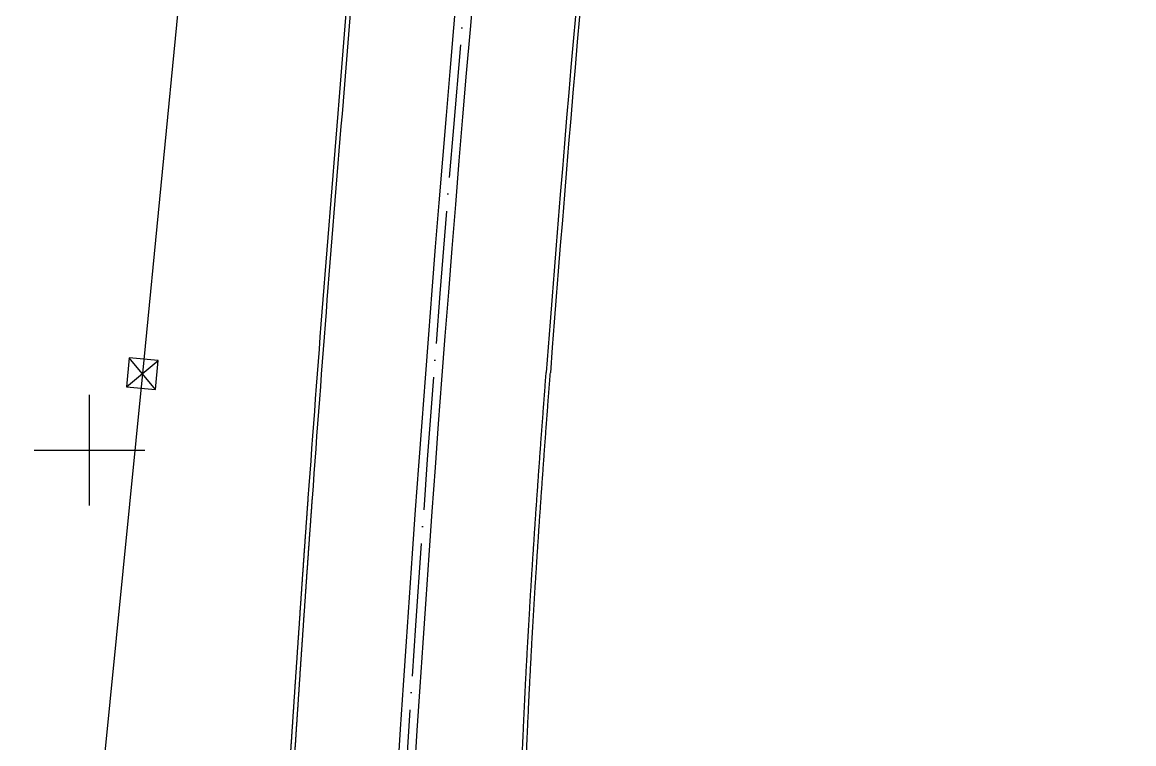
# Model space of a CAD drawing. Header units: inches. Extents: x 499362 to 502582, y 2541888 to 2545349.
# Drawn here: x 501287.8 to 501488.7, y 2544047 to 2544177.3 of the extents above; entities that cross this region are included whole.
import ezdxf

# ---------------------------------------------------------------- set-up
doc = ezdxf.new("R2010")
doc.units = ezdxf.units.IN
doc.linetypes.add('ACAD_ISO04W100', pattern=[30, 24, -3, 0, -3])
doc.layers.add('0-段落划分', color=2, linetype='Continuous')
doc.layers.add('坐标网', color=2, linetype='Continuous')

# ---------------------------------------------------------------- blocks, each defined once
blk = doc.blocks.new('A$C3A006F90')
at = {"layer": '0-段落划分', "color": 2, "linetype": 'Continuous'}
for p, q in [((501327.58, 2544298.76), (501309.55, 2544113.84)), ((501306.69, 2544111.46), (501312.41, 2544116.22)), ((501311.93, 2544110.99), (501307.17, 2544116.7)), ((501309.55, 2544113.84), (501287.84, 2543894.84))]:
    blk.add_line(p, q, dxfattribs=at)
at = {"layer": '0-段落划分', "color": 2, "flags": 128}
blk.add_lwpolyline([(501371.92, 2544498.74), (501345.06, 2544163.07)], dxfattribs=at)
at = {"layer": '0-段落划分', "color": 2, "linetype": 'Continuous', "flags": 128}
blk.add_lwpolyline([(501372.66, 2544498.66), (501345.81, 2544163.01)], dxfattribs=at)
at = {"layer": '0-段落划分', "color": 2, "linetype": 'Continuous', "elevation": 4.2, "flags": 128}
blk.add_lwpolyline([(501306.69, 2544111.46), (501311.93, 2544110.99), (501312.41, 2544116.22), (501307.17, 2544116.7)], close=True, dxfattribs=at)
at = {"layer": '0-段落划分', "color": 2, "flags": 128}
for points in [[(501378.24, 2544045.89, 0.000219), (501378.28, 2544046.91, 0.000216), (501378.33, 2544047.93, 0.000214), (501378.37, 2544048.95, 0.000211), (501378.42, 2544049.96, 0.000208), (501378.46, 2544050.98, 0.000206), (501378.51, 2544052, 0.000203), (501378.56, 2544053.02, 0.0002), (501378.6, 2544054.03, 0.000198), (501378.65, 2544055.05, 0.000195), (501378.7, 2544056.07, 0.000192), (501378.75, 2544057.09, 0.00019), (501378.8, 2544058.1, 0.000187), (501378.86, 2544059.12, 0.000184), (501378.91, 2544060.14, 0.000182), (501378.96, 2544061.16, 0.000179), (501379.02, 2544062.17, 0.000176), (501379.07, 2544063.19, 0.000174), (501379.13, 2544064.21, 0.000171), (501379.18, 2544065.23, 0.000169), (501379.24, 2544066.24, 0.000166), (501379.3, 2544067.26, 0.000163), (501379.36, 2544068.28, 0.000161), (501379.42, 2544069.3, 0.000158), (501379.48, 2544070.31, 0.000155), (501379.54, 2544071.33, 0.000153), (501379.6, 2544072.35, 0.00015), (501379.66, 2544073.36, 0.000147), (501379.72, 2544074.38, 0.000145), (501379.79, 2544075.4, 0.000142), (501379.85, 2544076.42, 0.000139), (501379.91, 2544077.43, 0.000137), (501379.98, 2544078.45, 0.000134), (501380.04, 2544079.47, 0.000131), (501380.11, 2544080.48, 0.000129), (501380.17, 2544081.5, 0.000126), (501380.24, 2544082.52, 0.000123), (501380.31, 2544083.53, 0.000121), (501380.38, 2544084.55, 0.000118), (501380.44, 2544085.57, 0.000116), (501380.51, 2544086.58, 0.000113), (501380.58, 2544087.6, 0.00011), (501380.65, 2544088.62, 0.000108), (501380.72, 2544089.63, 0.000105), (501380.79, 2544090.65, 0.000102), (501380.86, 2544091.67, 0.0001), (501380.94, 2544092.68, 0.000097), (501381.01, 2544093.7, 0.000094), (501381.08, 2544094.72, 0.000092), (501381.15, 2544095.73, 0.000089), (501381.22, 2544096.75, 0.000086), (501381.3, 2544097.76, 0.000084), (501381.37, 2544098.78, 0.000081), (501381.45, 2544099.8, 0.000078), (501381.52, 2544100.81, 0.000076), (501381.59, 2544101.83, 0.000073), (501381.67, 2544102.85, 0.00007), (501381.74, 2544103.86, 0.000068), (501381.82, 2544104.88, 0.000065), (501381.9, 2544105.89, 0.000062), (501381.97, 2544106.91, 0.00006), (501382.05, 2544107.93, 0.000057), (501382.12, 2544108.94, 0.000055), (501382.2, 2544109.96, 0.000052), (501382.28, 2544110.97, 0.000049), (501382.35, 2544111.99, 0.000047), (501382.43, 2544113.01, 0.000044), (501382.51, 2544114.02)], [(501378.99, 2544045.86, 0.000219), (501379.03, 2544046.88, 0.000216), (501379.08, 2544047.9, 0.000213), (501379.12, 2544048.91, 0.000211), (501379.17, 2544049.93, 0.000208), (501379.21, 2544050.95, 0.000205), (501379.26, 2544051.96, 0.000203), (501379.31, 2544052.98, 0.0002), (501379.35, 2544054, 0.000197), (501379.4, 2544055.02, 0.000195), (501379.45, 2544056.03, 0.000192), (501379.5, 2544057.05, 0.000189), (501379.55, 2544058.07, 0.000187), (501379.61, 2544059.08, 0.000184), (501379.66, 2544060.1, 0.000182), (501379.71, 2544061.12, 0.000179), (501379.77, 2544062.13, 0.000176), (501379.82, 2544063.15, 0.000174), (501379.88, 2544064.17, 0.000171), (501379.93, 2544065.19, 0.000168), (501379.99, 2544066.2, 0.000166), (501380.05, 2544067.22, 0.000163), (501380.11, 2544068.24, 0.00016), (501380.17, 2544069.25, 0.000158), (501380.23, 2544070.27, 0.000155), (501380.29, 2544071.29, 0.000152), (501380.35, 2544072.3, 0.00015), (501380.41, 2544073.32, 0.000147), (501380.47, 2544074.34, 0.000145), (501380.53, 2544075.35, 0.000142), (501380.6, 2544076.37, 0.000139), (501380.66, 2544077.38, 0.000137), (501380.73, 2544078.4, 0.000134), (501380.79, 2544079.42, 0.000131), (501380.86, 2544080.43, 0.000129), (501380.92, 2544081.45, 0.000126), (501380.99, 2544082.47, 0.000123), (501381.06, 2544083.48, 0.000121), (501381.13, 2544084.5, 0.000118), (501381.19, 2544085.52, 0.000116), (501381.26, 2544086.53, 0.000113), (501381.33, 2544087.55, 0.00011), (501381.4, 2544088.57, 0.000108), (501381.47, 2544089.58, 0.000105), (501381.54, 2544090.6, 0.000102), (501381.61, 2544091.61, 0.0001), (501381.68, 2544092.63, 0.000097), (501381.76, 2544093.65, 0.000094), (501381.83, 2544094.66, 0.000092), (501381.9, 2544095.68, 0.000089), (501381.97, 2544096.69, 0.000086), (501382.05, 2544097.71, 0.000084), (501382.12, 2544098.73, 0.000081), (501382.19, 2544099.74, 0.000078), (501382.27, 2544100.76, 0.000076), (501382.34, 2544101.77, 0.000073), (501382.42, 2544102.79, 0.00007), (501382.49, 2544103.81, 0.000068), (501382.57, 2544104.82, 0.000065), (501382.64, 2544105.84, 0.000062), (501382.72, 2544106.85, 0.00006), (501382.8, 2544107.87, 0.000057), (501382.87, 2544108.89, 0.000055), (501382.95, 2544109.9, 0.000052), (501383.03, 2544110.92, 0.000049), (501383.1, 2544111.93, 0.000047), (501383.18, 2544112.95, 0.000044), (501383.26, 2544113.97)], [(501339.47, 2544091.38, -0.000026), (501339.42, 2544090.74, -0.000026), (501339.37, 2544090.11, -0.000026), (501339.33, 2544089.47, -0.000026), (501339.28, 2544088.83, -0.000026), (501339.24, 2544088.2, -0.000026), (501339.19, 2544087.56, -0.000026), (501339.15, 2544086.93, -0.000025), (501339.1, 2544086.29, -0.000025), (501339.06, 2544085.65, -0.000025), (501339.01, 2544085.02, -0.000025), (501338.97, 2544084.38, -0.000025), (501338.92, 2544083.75, -0.000025), (501338.88, 2544083.11, -0.000024), (501338.83, 2544082.48, -0.000024), (501338.79, 2544081.84, -0.000024), (501338.74, 2544081.2, -0.000024), (501338.7, 2544080.57, -0.000024), (501338.65, 2544079.93, -0.000024), (501338.61, 2544079.3, -0.000024), (501338.56, 2544078.66, -0.000023), (501338.52, 2544078.02, -0.000023), (501338.47, 2544077.39, -0.000023), (501338.43, 2544076.75, -0.000023), (501338.39, 2544076.12, -0.000023), (501338.34, 2544075.48, -0.000023), (501338.3, 2544074.84, -0.000023), (501338.25, 2544074.21, -0.000022), (501338.21, 2544073.57, -0.000022), (501338.17, 2544072.94, -0.000022), (501338.12, 2544072.3, -0.000022), (501338.08, 2544071.66, -0.000022), (501338.03, 2544071.03, -0.000022), (501337.99, 2544070.39, -0.000022), (501337.95, 2544069.76, -0.000021), (501337.9, 2544069.12, -0.000021), (501337.86, 2544068.48, -0.000021), (501337.82, 2544067.85, -0.000021), (501337.77, 2544067.21, -0.000021), (501337.73, 2544066.58, -0.000021), (501337.68, 2544065.94, -0.000021), (501337.64, 2544065.3, -0.00002), (501337.6, 2544064.67, -0.00002), (501337.55, 2544064.03, -0.00002), (501337.51, 2544063.4, -0.00002), (501337.47, 2544062.76, -0.00002), (501337.43, 2544062.12, -0.00002), (501337.38, 2544061.49, -0.000019), (501337.34, 2544060.85, -0.000019), (501337.3, 2544060.22, -0.000019), (501337.25, 2544059.58, -0.000019), (501337.21, 2544058.94, -0.000019), (501337.17, 2544058.31, -0.000019), (501337.12, 2544057.67, -0.000019), (501337.08, 2544057.04, -0.000018), (501337.04, 2544056.4, -0.000018), (501337, 2544055.76, -0.000018), (501336.95, 2544055.13, -0.000018), (501336.91, 2544054.49, -0.000018), (501336.87, 2544053.86, -0.000018), (501336.83, 2544053.22, -0.000018), (501336.78, 2544052.58, -0.000017), (501336.74, 2544051.95, -0.000017), (501336.7, 2544051.31, -0.000017), (501336.66, 2544050.68, -0.000017), (501336.62, 2544050.04, -0.000017), (501336.57, 2544049.4, -0.000017), (501336.53, 2544048.77, -0.000017), (501336.49, 2544048.13, -0.000016), (501336.45, 2544047.5, -0.000016), (501336.4, 2544046.86, -0.000016), (501336.36, 2544046.22, -0.000016), (501336.32, 2544045.59, -0.000016), (501336.28, 2544044.95, -0.000016), (501336.24, 2544044.32, -0.000016), (501336.2, 2544043.68, -0.000015)], [(501340.21, 2544091.32, -0.000026), (501340.17, 2544090.69, -0.000026), (501340.12, 2544090.05, -0.000026), (501340.08, 2544089.42, -0.000026), (501340.03, 2544088.78, -0.000026), (501339.99, 2544088.14, -0.000026), (501339.94, 2544087.51, -0.000026), (501339.9, 2544086.87, -0.000025), (501339.85, 2544086.24, -0.000025), (501339.8, 2544085.6, -0.000025), (501339.76, 2544084.97, -0.000025), (501339.71, 2544084.33, -0.000025), (501339.67, 2544083.69, -0.000025), (501339.62, 2544083.06, -0.000024), (501339.58, 2544082.42, -0.000024), (501339.53, 2544081.79, -0.000024), (501339.49, 2544081.15, -0.000024), (501339.45, 2544080.51, -0.000024), (501339.4, 2544079.88, -0.000024), (501339.36, 2544079.24, -0.000024), (501339.31, 2544078.61, -0.000023), (501339.27, 2544077.97, -0.000023), (501339.22, 2544077.34, -0.000023), (501339.18, 2544076.7, -0.000023), (501339.13, 2544076.06, -0.000023), (501339.09, 2544075.43, -0.000023), (501339.05, 2544074.79, -0.000023), (501339, 2544074.16, -0.000022), (501338.96, 2544073.52, -0.000022), (501338.91, 2544072.88, -0.000022), (501338.87, 2544072.25, -0.000022), (501338.83, 2544071.61, -0.000022), (501338.78, 2544070.98, -0.000022), (501338.74, 2544070.34, -0.000022), (501338.69, 2544069.7, -0.000021), (501338.65, 2544069.07, -0.000021), (501338.61, 2544068.43, -0.000021), (501338.56, 2544067.8, -0.000021), (501338.52, 2544067.16, -0.000021), (501338.48, 2544066.53, -0.000021), (501338.43, 2544065.89, -0.000021), (501338.39, 2544065.25, -0.00002), (501338.35, 2544064.62, -0.00002), (501338.3, 2544063.98, -0.00002), (501338.26, 2544063.35, -0.00002), (501338.22, 2544062.71, -0.00002), (501338.17, 2544062.07, -0.00002), (501338.13, 2544061.44, -0.000019), (501338.09, 2544060.8, -0.000019), (501338.04, 2544060.17, -0.000019), (501338, 2544059.53, -0.000019), (501337.96, 2544058.89, -0.000019), (501337.92, 2544058.26, -0.000019), (501337.87, 2544057.62, -0.000019), (501337.83, 2544056.99, -0.000018), (501337.79, 2544056.35, -0.000018), (501337.75, 2544055.71, -0.000018), (501337.7, 2544055.08, -0.000018), (501337.66, 2544054.44, -0.000018), (501337.62, 2544053.81, -0.000018), (501337.58, 2544053.17, -0.000018), (501337.53, 2544052.53, -0.000017), (501337.49, 2544051.9, -0.000017), (501337.45, 2544051.26, -0.000017), (501337.41, 2544050.63, -0.000017), (501337.36, 2544049.99, -0.000017), (501337.32, 2544049.35, -0.000017), (501337.28, 2544048.72, -0.000017), (501337.24, 2544048.08, -0.000016), (501337.2, 2544047.45, -0.000016), (501337.15, 2544046.81, -0.000016), (501337.11, 2544046.17, -0.000016), (501337.07, 2544045.54, -0.000016), (501337.03, 2544044.9, -0.000016), (501336.99, 2544044.27, -0.000016), (501336.94, 2544043.63, -0.000015)]]:
    blk.add_lwpolyline(points, format="xyb", dxfattribs=at)
at = {"layer": '0-段落划分', "color": 2}
for radius, start, end in [(6001.5, 174.220781, 179.07125), (5998.5, 174.220781, 179.073164), (5979.75, 174.220781, 175.635194), (5979, 174.220781, 175.635194), (6021, 175.196877, 175.881235), (6020.25, 175.196877, 175.881235)]:
    blk.add_arc((507344.92, 2543658.92), radius, start, end, dxfattribs=at)
at = {"layer": '0-段落划分', "color": 6, "linetype": 'ACAD_ISO04W100'}
blk.add_arc((507344.92, 2543658.92), 6000, 174.220781, 192.567374, dxfattribs=at)

msp = doc.modelspace()

# ---------------------------------------------------------------- linework, layer by layer
at = {"layer": '坐标网'}
for p, q in [((501300, 2544090), (501300, 2544110)), ((501290, 2544100), (501310, 2544100))]:
    msp.add_line(p, q, dxfattribs=at)

# ---------------------------------------------------------------- block references
at = {"layer": '0-段落划分'}
msp.add_blockref('A$C3A006F90', (0, 0), dxfattribs=at)

doc.saveas('drawing.dxf')
